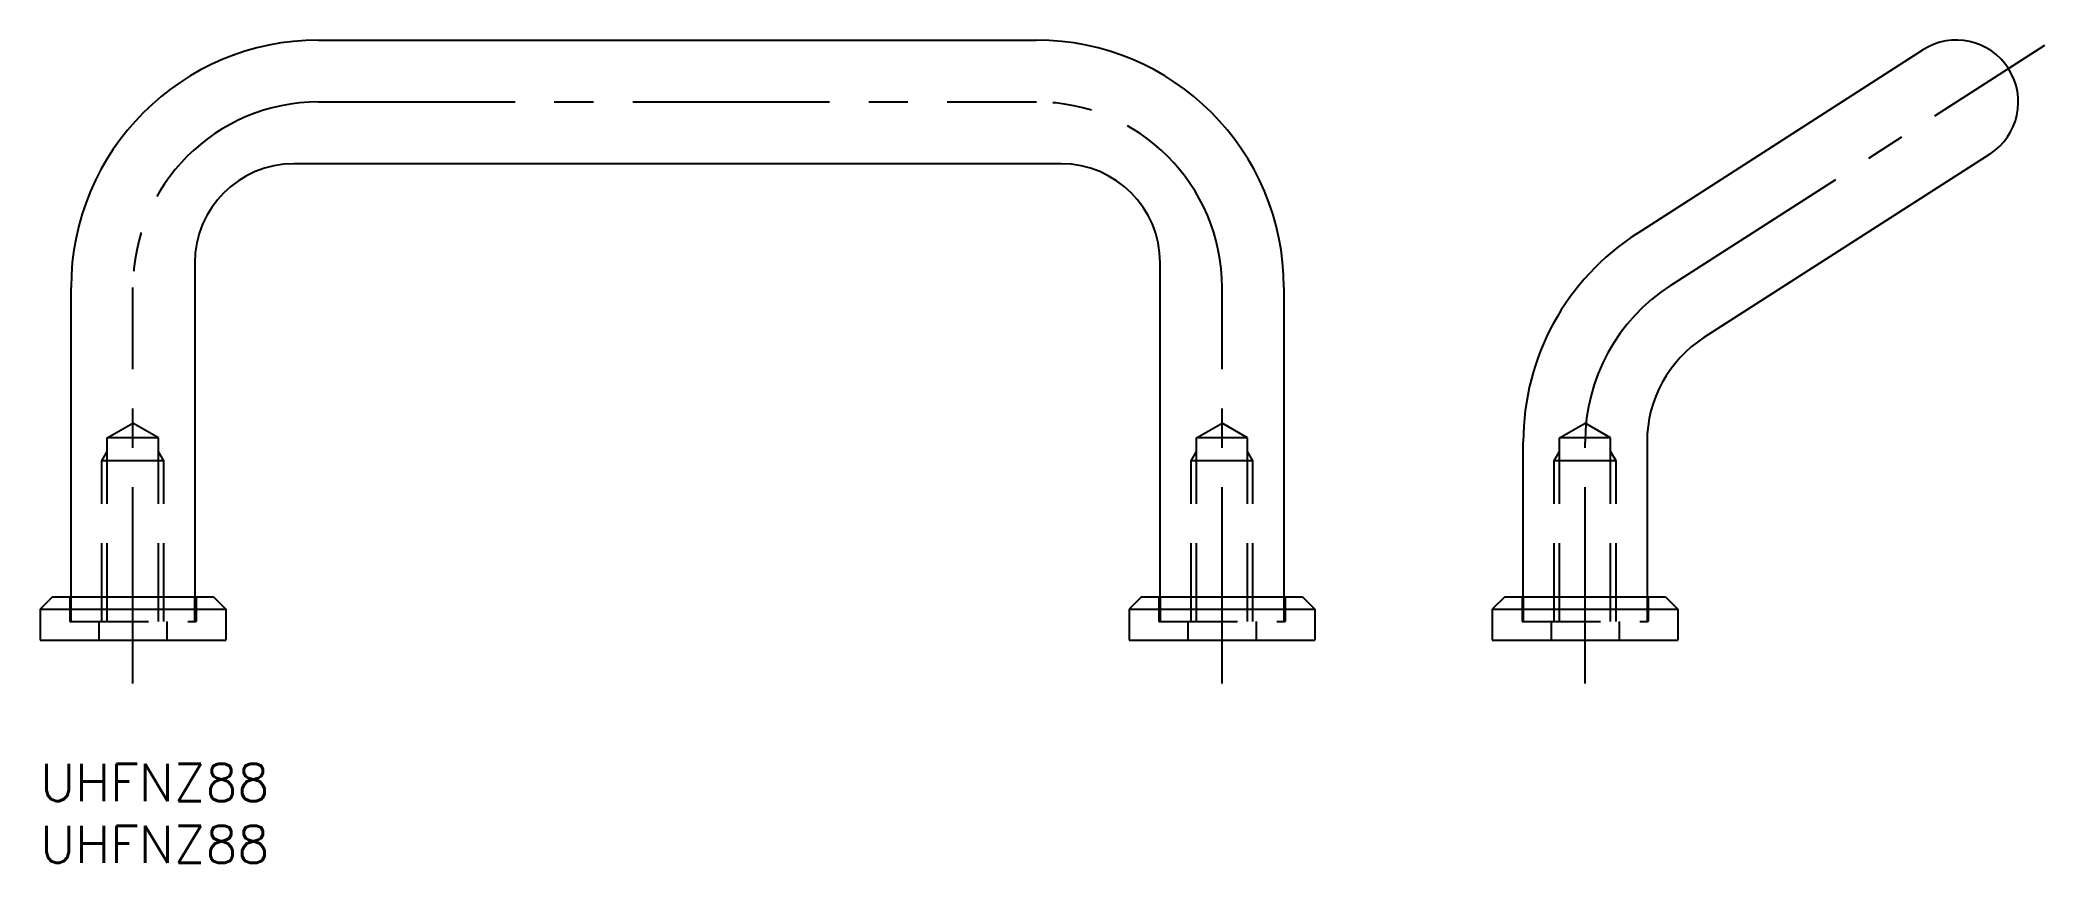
# Model space of a CAD drawing. Extents: x 0 to 162, y -8 to 58.
import ezdxf

# ---------------------------------------------------------------- set-up
doc = ezdxf.new("R2010")
doc.units = 0
doc.header["$LTSCALE"] = 0.5
doc.linetypes.add('CENTER', pattern=[50.8, 31.75, -6.35, 6.35, -6.35])
doc.linetypes.add('DASHED', pattern=[19.05, 12.7, -6.35])
for name, color, linetype in [('MSM_CENTER', 1, 'CENTER'), ('MSM_CONTINUOUS', 7, 'CONTINUOUS'), ('MSM_DASHED', 4, 'DASHED'), ('MSM_PART_NUMBER', 7, 'CONTINUOUS')]:
    doc.layers.add(name, color=color, linetype=linetype)
doc.styles.get("Standard").update_dxf_attribs({"font": 'txt.shx', "height": 3, "bigfont": 'bigfont.shx'})

# ---------------------------------------------------------------- blocks, each defined once
blk = doc.blocks.new('*U6')
at = {"layer": 'MSM_PART_NUMBER'}
blk.add_text('UHFNZ88', height=3, dxfattribs=at).set_placement((0, -3))
blk = doc.blocks.new('*U7')
at = {"layer": 'MSM_PART_NUMBER'}
blk.add_text('UHFNZ88', height=3, dxfattribs=at).set_placement((0, -8))

msp = doc.modelspace()

# ---------------------------------------------------------------- linework, layer by layer
at = {"layer": 'MSM_CENTER'}
for p, q in [((131.73, 38.66), (161.99, 58.09)), ((22.5, 53.5), (80.5, 53.5)), ((7.5, 6.5), (7.5, 38.5)), ((95.5, 6.5), (95.5, 38.5)), ((124.84, 6.5), (124.84, 26.04))]:
    msp.add_line(p, q, dxfattribs=at)
for centre, start, end in [((22.5, 38.5), 90, 180), ((80.5, 38.5), 0, 90), ((139.84, 26.04), 122.7126, 180)]:
    msp.add_arc(centre, 15, start, end, dxfattribs=at)
at = {"layer": 'MSM_CONTINUOUS'}
for p, q in [((22.5, 58.5), (80.5, 58.5)), ((129.03, 42.87), (152.13, 57.71)), ((157.54, 49.29), (134.43, 34.45)), ((82.5, 48.5), (20.5, 48.5)), ((12.5, 40.5), (12.5, 13.5)), ((90.5, 13.5), (90.5, 40.5)), ((2.5, 13.5), (2.5, 38.5)), ((100.5, 38.5), (100.5, 13.5)), ((119.84, 13.5), (119.84, 26.04)), ((129.84, 26.04), (129.84, 13.5)), ((1, 13.5), (0, 12.5)), ((1, 13.5), (14, 13.5)), ((14, 13.5), (15, 12.5)), ((89, 13.5), (88, 12.5)), ((89, 13.5), (102, 13.5)), ((102, 13.5), (103, 12.5)), ((118.34, 13.5), (117.34, 12.5)), ((118.34, 13.5), (131.34, 13.5)), ((131.34, 13.5), (132.34, 12.5)), ((0, 12.5), (15, 12.5)), ((0, 12.5), (0, 10)), ((15, 12.5), (15, 10)), ((88, 12.5), (103, 12.5)), ((88, 12.5), (88, 10)), ((103, 12.5), (103, 10)), ((117.34, 12.5), (132.34, 12.5)), ((117.34, 12.5), (117.34, 10)), ((132.34, 12.5), (132.34, 10)), ((0, 10), (15, 10)), ((88, 11.25), (88, 11.25)), ((88, 10), (103, 10)), ((117.34, 10), (132.34, 10))]:
    msp.add_line(p, q, dxfattribs=at)
for centre, radius, start, end in [((22.5, 38.5), 20, 90, 180), ((80.5, 38.5), 20, 0, 90), ((154.84, 53.5), 5, 302.7126, 122.7126), ((20.5, 40.5), 8, 90, 180), ((82.5, 40.5), 8, 0, 90), ((139.84, 26.04), 20, 122.7126, 180), ((139.84, 26.04), 10, 122.7126, 180)]:
    msp.add_arc(centre, radius, start, end, dxfattribs=at)
at = {"layer": 'MSM_DASHED'}
for p, q in [((5.43, 26.35), (7.5, 27.54)), ((9.57, 26.35), (7.5, 27.54)), ((93.43, 26.35), (95.5, 27.54)), ((97.57, 26.35), (95.5, 27.54)), ((122.77, 26.35), (124.84, 27.54)), ((126.9, 26.35), (124.84, 27.54)), ((5.43, 11.5), (5.43, 26.35)), ((9.57, 26.35), (5.43, 26.35)), ((9.57, 11.5), (9.57, 26.35)), ((97.57, 26.35), (93.43, 26.35)), ((93.43, 11.5), (93.43, 26.35)), ((97.57, 11.5), (97.57, 26.35)), ((126.9, 26.35), (122.77, 26.35)), ((122.77, 11.5), (122.77, 26.35)), ((126.9, 11.5), (126.9, 26.35)), ((5, 24.5), (5.43, 25.25)), ((5, 11.5), (5, 24.5)), ((10, 24.5), (5, 24.5)), ((10, 24.5), (9.57, 25.25)), ((10, 11.5), (10, 24.5)), ((93, 24.5), (93.43, 25.25)), ((98, 24.5), (93, 24.5)), ((93, 11.5), (93, 24.5)), ((98, 24.5), (97.57, 25.25)), ((98, 11.5), (98, 24.5)), ((122.34, 24.5), (122.77, 25.25)), ((127.34, 24.5), (122.34, 24.5)), ((122.34, 11.5), (122.34, 24.5)), ((127.34, 24.5), (126.9, 25.25)), ((127.34, 11.5), (127.34, 24.5)), ((2.4, 13.5), (2.4, 11.5)), ((2.5, 11.5), (2.5, 13.5)), ((12.5, 11.5), (12.5, 13.5)), ((12.6, 13.5), (12.6, 11.5)), ((90.4, 13.5), (90.4, 11.5)), ((90.5, 13.5), (90.5, 11.5)), ((100.5, 13.5), (100.5, 11.5)), ((100.6, 13.5), (100.6, 11.5)), ((119.74, 13.5), (119.74, 11.5)), ((119.84, 13.5), (119.84, 11.5)), ((129.84, 13.5), (129.84, 11.5)), ((129.94, 13.5), (129.94, 11.5)), ((2.4, 11.5), (12.6, 11.5)), ((4.75, 11.5), (4.75, 10)), ((10.25, 11.5), (10.25, 10)), ((90.4, 11.5), (100.6, 11.5)), ((92.75, 11.5), (92.75, 10)), ((98.25, 11.5), (98.25, 10)), ((119.74, 11.5), (129.94, 11.5)), ((122.09, 11.5), (122.09, 10)), ((127.59, 11.5), (127.59, 10))]:
    msp.add_line(p, q, dxfattribs=at)

# ---------------------------------------------------------------- block references
at = {"layer": 'MSM_CONTINUOUS'}
for name in ['*U6', '*U7']:
    msp.add_blockref(name, (0, 0), dxfattribs=at)

doc.saveas('drawing.dxf')
